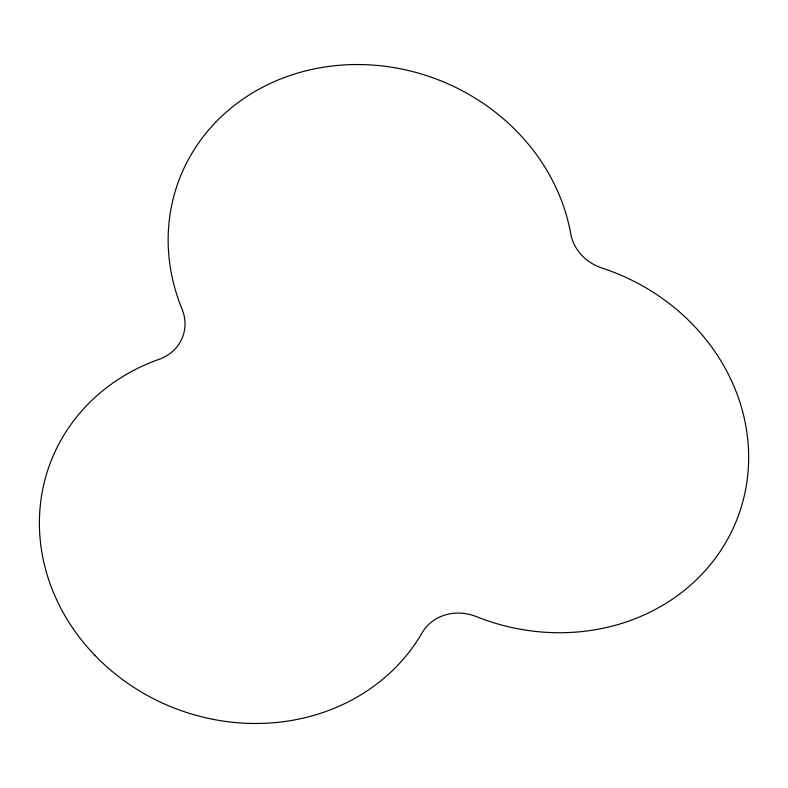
<?xml version="1.0" encoding="UTF-8"?>
<svg xmlns="http://www.w3.org/2000/svg" width="788" height="788" viewBox="0 0 788 788"><rect width="100%" height="100%" fill="white"/><g stroke="black" fill="none" stroke-linecap="round" stroke-linejoin="round"><path stroke-width="1.18" d="M94.885 655.35A205.047 185.377 20.7 0 0 422.191 632.715A44.374 40.119 20.7 0 1 476.248 616.571A205.047 185.377 20.7 0 0 738.661 514.86A205.047 185.377 20.7 0 0 601.894 267.999A44.374 40.119 20.7 0 1 570.739 233.78A205.047 185.377 20.7 0 0 316.953 68.369A205.047 185.377 20.7 0 0 182.008 308.955A44.374 40.119 20.7 0 1 159.097 359.308A205.047 185.377 20.7 0 0 94.885 655.35"/></g></svg>
